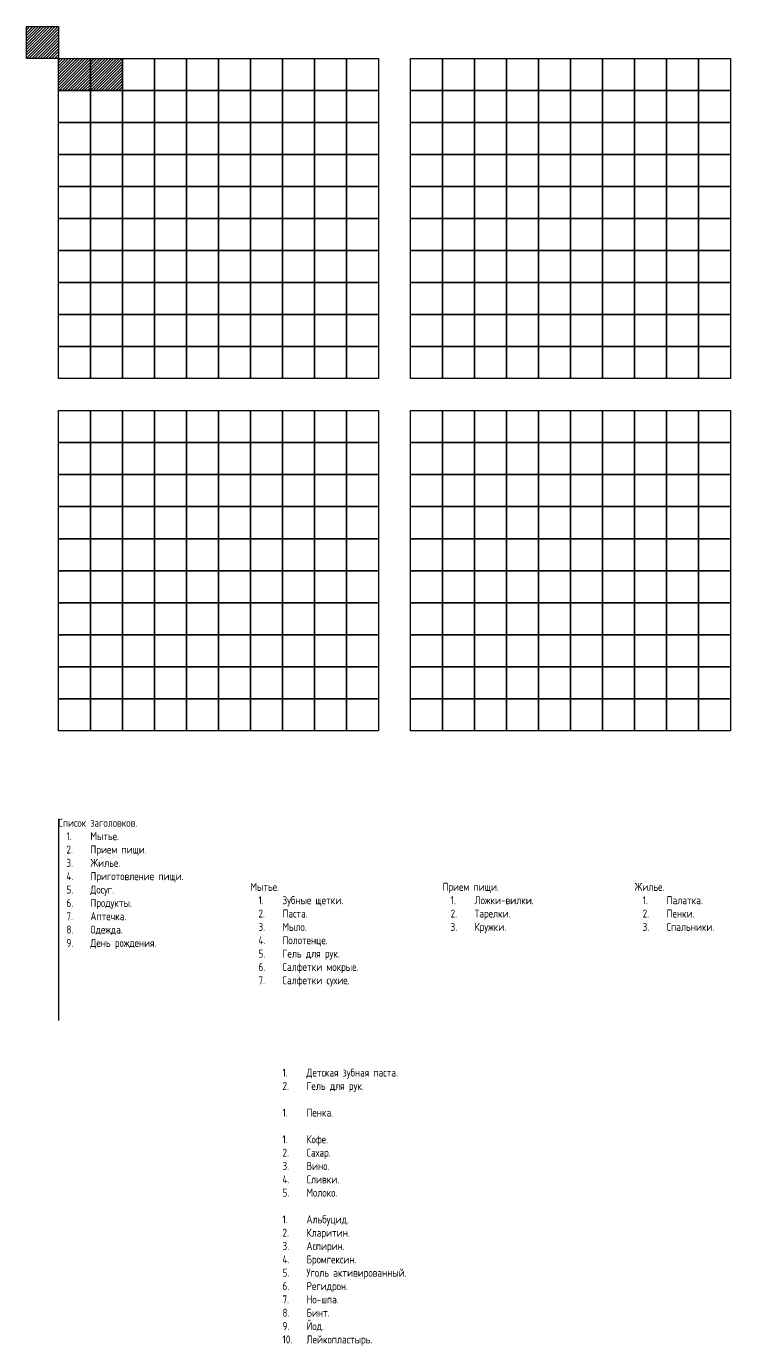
# Model space of a CAD drawing. Header units: millimetres. Extents: x -978 to 2856, y -2564 to 866.
# Drawn here: x 1756 to 1976, y 7 to 419 of the extents above; entities that cross this region are included whole.
import ezdxf

# ---------------------------------------------------------------- set-up
doc = ezdxf.new("R2010")
doc.units = ezdxf.units.MM
doc.header["$MEASUREMENT"] = 0
doc.styles.add('texxt', font='romans.shx', dxfattribs={"width": 0.8})

# ---------------------------------------------------------------- blocks, each defined once
blk = doc.blocks.new('Hour')
h = blk.add_hatch()
h.set_pattern_fill('ANSI31', color=256, scale=5)
h.set_pattern_definition([(45, (-1771, -377), (-0.44194174, 0.44194174), [])])
h.paths.add_polyline_path([(5, 10), (-5, 10), (-5, 0), (5, 0)])
blk.add_lwpolyline([(-5, 10), (5, 10), (5, 0), (-5, 0)], close=True)

msp = doc.modelspace()

# ---------------------------------------------------------------- linework, layer by layer
msp.add_line((1766, 171.5), (1766, 108.5))
for points in [[(1766, 409), (1776, 409), (1776, 399), (1766, 399)], [(1776, 409), (1786, 409), (1786, 399), (1776, 399)], [(1786, 409), (1796, 409), (1796, 399), (1786, 399)], [(1796, 409), (1806, 409), (1806, 399), (1796, 399)], [(1806, 409), (1816, 409), (1816, 399), (1806, 399)], [(1816, 409), (1826, 409), (1826, 399), (1816, 399)], [(1826, 409), (1836, 409), (1836, 399), (1826, 399)], [(1836, 409), (1846, 409), (1846, 399), (1836, 399)], [(1846, 409), (1856, 409), (1856, 399), (1846, 399)], [(1856, 409), (1866, 409), (1866, 399), (1856, 399)], [(1876, 409), (1886, 409), (1886, 399), (1876, 399)], [(1886, 409), (1896, 409), (1896, 399), (1886, 399)], [(1896, 409), (1906, 409), (1906, 399), (1896, 399)], [(1906, 409), (1916, 409), (1916, 399), (1906, 399)], [(1916, 409), (1926, 409), (1926, 399), (1916, 399)], [(1926, 409), (1936, 409), (1936, 399), (1926, 399)], [(1936, 409), (1946, 409), (1946, 399), (1936, 399)], [(1946, 409), (1956, 409), (1956, 399), (1946, 399)], [(1956, 409), (1966, 409), (1966, 399), (1956, 399)], [(1966, 409), (1976, 409), (1976, 399), (1966, 399)], [(1766, 399), (1776, 399), (1776, 389), (1766, 389)], [(1776, 399), (1786, 399), (1786, 389), (1776, 389)], [(1786, 399), (1796, 399), (1796, 389), (1786, 389)], [(1796, 399), (1806, 399), (1806, 389), (1796, 389)], [(1806, 399), (1816, 399), (1816, 389), (1806, 389)], [(1816, 399), (1826, 399), (1826, 389), (1816, 389)], [(1826, 399), (1836, 399), (1836, 389), (1826, 389)], [(1836, 399), (1846, 399), (1846, 389), (1836, 389)], [(1846, 399), (1856, 399), (1856, 389), (1846, 389)], [(1856, 399), (1866, 399), (1866, 389), (1856, 389)], [(1876, 399), (1886, 399), (1886, 389), (1876, 389)], [(1886, 399), (1896, 399), (1896, 389), (1886, 389)], [(1896, 399), (1906, 399), (1906, 389), (1896, 389)], [(1906, 399), (1916, 399), (1916, 389), (1906, 389)], [(1916, 399), (1926, 399), (1926, 389), (1916, 389)], [(1926, 399), (1936, 399), (1936, 389), (1926, 389)], [(1936, 399), (1946, 399), (1946, 389), (1936, 389)], [(1946, 399), (1956, 399), (1956, 389), (1946, 389)], [(1956, 399), (1966, 399), (1966, 389), (1956, 389)], [(1966, 399), (1976, 399), (1976, 389), (1966, 389)], [(1766, 389), (1776, 389), (1776, 379), (1766, 379)], [(1776, 389), (1786, 389), (1786, 379), (1776, 379)], [(1786, 389), (1796, 389), (1796, 379), (1786, 379)], [(1796, 389), (1806, 389), (1806, 379), (1796, 379)], [(1806, 389), (1816, 389), (1816, 379), (1806, 379)], [(1816, 389), (1826, 389), (1826, 379), (1816, 379)], [(1826, 389), (1836, 389), (1836, 379), (1826, 379)], [(1836, 389), (1846, 389), (1846, 379), (1836, 379)], [(1846, 389), (1856, 389), (1856, 379), (1846, 379)], [(1856, 389), (1866, 389), (1866, 379), (1856, 379)], [(1876, 389), (1886, 389), (1886, 379), (1876, 379)], [(1886, 389), (1896, 389), (1896, 379), (1886, 379)], [(1896, 389), (1906, 389), (1906, 379), (1896, 379)], [(1906, 389), (1916, 389), (1916, 379), (1906, 379)], [(1916, 389), (1926, 389), (1926, 379), (1916, 379)], [(1926, 389), (1936, 389), (1936, 379), (1926, 379)], [(1936, 389), (1946, 389), (1946, 379), (1936, 379)], [(1946, 389), (1956, 389), (1956, 379), (1946, 379)], [(1956, 389), (1966, 389), (1966, 379), (1956, 379)], [(1966, 389), (1976, 389), (1976, 379), (1966, 379)], [(1766, 379), (1776, 379), (1776, 369), (1766, 369)], [(1776, 379), (1786, 379), (1786, 369), (1776, 369)], [(1786, 379), (1796, 379), (1796, 369), (1786, 369)], [(1796, 379), (1806, 379), (1806, 369), (1796, 369)], [(1806, 379), (1816, 379), (1816, 369), (1806, 369)], [(1816, 379), (1826, 379), (1826, 369), (1816, 369)], [(1826, 379), (1836, 379), (1836, 369), (1826, 369)], [(1836, 379), (1846, 379), (1846, 369), (1836, 369)], [(1846, 379), (1856, 379), (1856, 369), (1846, 369)], [(1856, 379), (1866, 379), (1866, 369), (1856, 369)], [(1876, 379), (1886, 379), (1886, 369), (1876, 369)], [(1886, 379), (1896, 379), (1896, 369), (1886, 369)], [(1896, 379), (1906, 379), (1906, 369), (1896, 369)], [(1906, 379), (1916, 379), (1916, 369), (1906, 369)], [(1916, 379), (1926, 379), (1926, 369), (1916, 369)], [(1926, 379), (1936, 379), (1936, 369), (1926, 369)], [(1936, 379), (1946, 379), (1946, 369), (1936, 369)], [(1946, 379), (1956, 379), (1956, 369), (1946, 369)], [(1956, 379), (1966, 379), (1966, 369), (1956, 369)], [(1966, 379), (1976, 379), (1976, 369), (1966, 369)], [(1766, 369), (1776, 369), (1776, 359), (1766, 359)], [(1776, 369), (1786, 369), (1786, 359), (1776, 359)], [(1786, 369), (1796, 369), (1796, 359), (1786, 359)], [(1796, 369), (1806, 369), (1806, 359), (1796, 359)], [(1806, 369), (1816, 369), (1816, 359), (1806, 359)], [(1816, 369), (1826, 369), (1826, 359), (1816, 359)], [(1826, 369), (1836, 369), (1836, 359), (1826, 359)], [(1836, 369), (1846, 369), (1846, 359), (1836, 359)], [(1846, 369), (1856, 369), (1856, 359), (1846, 359)], [(1856, 369), (1866, 369), (1866, 359), (1856, 359)], [(1876, 369), (1886, 369), (1886, 359), (1876, 359)], [(1886, 369), (1896, 369), (1896, 359), (1886, 359)], [(1896, 369), (1906, 369), (1906, 359), (1896, 359)], [(1906, 369), (1916, 369), (1916, 359), (1906, 359)], [(1916, 369), (1926, 369), (1926, 359), (1916, 359)], [(1926, 369), (1936, 369), (1936, 359), (1926, 359)], [(1936, 369), (1946, 369), (1946, 359), (1936, 359)], [(1946, 369), (1956, 369), (1956, 359), (1946, 359)], [(1956, 369), (1966, 369), (1966, 359), (1956, 359)], [(1966, 369), (1976, 369), (1976, 359), (1966, 359)], [(1766, 359), (1776, 359), (1776, 349), (1766, 349)], [(1776, 359), (1786, 359), (1786, 349), (1776, 349)], [(1786, 359), (1796, 359), (1796, 349), (1786, 349)], [(1796, 359), (1806, 359), (1806, 349), (1796, 349)], [(1806, 359), (1816, 359), (1816, 349), (1806, 349)], [(1816, 359), (1826, 359), (1826, 349), (1816, 349)], [(1826, 359), (1836, 359), (1836, 349), (1826, 349)], [(1836, 359), (1846, 359), (1846, 349), (1836, 349)], [(1846, 359), (1856, 359), (1856, 349), (1846, 349)], [(1856, 359), (1866, 359), (1866, 349), (1856, 349)], [(1876, 359), (1886, 359), (1886, 349), (1876, 349)], [(1886, 359), (1896, 359), (1896, 349), (1886, 349)], [(1896, 359), (1906, 359), (1906, 349), (1896, 349)], [(1906, 359), (1916, 359), (1916, 349), (1906, 349)], [(1916, 359), (1926, 359), (1926, 349), (1916, 349)], [(1926, 359), (1936, 359), (1936, 349), (1926, 349)], [(1936, 359), (1946, 359), (1946, 349), (1936, 349)], [(1946, 359), (1956, 359), (1956, 349), (1946, 349)], [(1956, 359), (1966, 359), (1966, 349), (1956, 349)], [(1966, 359), (1976, 359), (1976, 349), (1966, 349)], [(1766, 349), (1776, 349), (1776, 339), (1766, 339)], [(1776, 349), (1786, 349), (1786, 339), (1776, 339)], [(1786, 349), (1796, 349), (1796, 339), (1786, 339)], [(1796, 349), (1806, 349), (1806, 339), (1796, 339)], [(1806, 349), (1816, 349), (1816, 339), (1806, 339)], [(1816, 349), (1826, 349), (1826, 339), (1816, 339)], [(1826, 349), (1836, 349), (1836, 339), (1826, 339)], [(1836, 349), (1846, 349), (1846, 339), (1836, 339)], [(1846, 349), (1856, 349), (1856, 339), (1846, 339)], [(1856, 349), (1866, 349), (1866, 339), (1856, 339)], [(1876, 349), (1886, 349), (1886, 339), (1876, 339)], [(1886, 349), (1896, 349), (1896, 339), (1886, 339)], [(1896, 349), (1906, 349), (1906, 339), (1896, 339)], [(1906, 349), (1916, 349), (1916, 339), (1906, 339)], [(1916, 349), (1926, 349), (1926, 339), (1916, 339)], [(1926, 349), (1936, 349), (1936, 339), (1926, 339)], [(1936, 349), (1946, 349), (1946, 339), (1936, 339)], [(1946, 349), (1956, 349), (1956, 339), (1946, 339)], [(1956, 349), (1966, 349), (1966, 339), (1956, 339)], [(1966, 349), (1976, 349), (1976, 339), (1966, 339)], [(1766, 339), (1776, 339), (1776, 329), (1766, 329)], [(1776, 339), (1786, 339), (1786, 329), (1776, 329)], [(1786, 339), (1796, 339), (1796, 329), (1786, 329)], [(1796, 339), (1806, 339), (1806, 329), (1796, 329)], [(1806, 339), (1816, 339), (1816, 329), (1806, 329)], [(1816, 339), (1826, 339), (1826, 329), (1816, 329)], [(1826, 339), (1836, 339), (1836, 329), (1826, 329)], [(1836, 339), (1846, 339), (1846, 329), (1836, 329)], [(1846, 339), (1856, 339), (1856, 329), (1846, 329)], [(1856, 339), (1866, 339), (1866, 329), (1856, 329)], [(1876, 339), (1886, 339), (1886, 329), (1876, 329)], [(1886, 339), (1896, 339), (1896, 329), (1886, 329)], [(1896, 339), (1906, 339), (1906, 329), (1896, 329)], [(1906, 339), (1916, 339), (1916, 329), (1906, 329)], [(1916, 339), (1926, 339), (1926, 329), (1916, 329)], [(1926, 339), (1936, 339), (1936, 329), (1926, 329)], [(1936, 339), (1946, 339), (1946, 329), (1936, 329)], [(1946, 339), (1956, 339), (1956, 329), (1946, 329)], [(1956, 339), (1966, 339), (1966, 329), (1956, 329)], [(1966, 339), (1976, 339), (1976, 329), (1966, 329)], [(1766, 329), (1776, 329), (1776, 319), (1766, 319)], [(1776, 329), (1786, 329), (1786, 319), (1776, 319)], [(1786, 329), (1796, 329), (1796, 319), (1786, 319)], [(1796, 329), (1806, 329), (1806, 319), (1796, 319)], [(1806, 329), (1816, 329), (1816, 319), (1806, 319)], [(1816, 329), (1826, 329), (1826, 319), (1816, 319)], [(1826, 329), (1836, 329), (1836, 319), (1826, 319)], [(1836, 329), (1846, 329), (1846, 319), (1836, 319)], [(1846, 329), (1856, 329), (1856, 319), (1846, 319)], [(1856, 329), (1866, 329), (1866, 319), (1856, 319)], [(1876, 329), (1886, 329), (1886, 319), (1876, 319)], [(1886, 329), (1896, 329), (1896, 319), (1886, 319)], [(1896, 329), (1906, 329), (1906, 319), (1896, 319)], [(1906, 329), (1916, 329), (1916, 319), (1906, 319)], [(1916, 329), (1926, 329), (1926, 319), (1916, 319)], [(1926, 329), (1936, 329), (1936, 319), (1926, 319)], [(1936, 329), (1946, 329), (1946, 319), (1936, 319)], [(1946, 329), (1956, 329), (1956, 319), (1946, 319)], [(1956, 329), (1966, 329), (1966, 319), (1956, 319)], [(1966, 329), (1976, 329), (1976, 319), (1966, 319)], [(1766, 319), (1776, 319), (1776, 309), (1766, 309)], [(1776, 319), (1786, 319), (1786, 309), (1776, 309)], [(1786, 319), (1796, 319), (1796, 309), (1786, 309)], [(1796, 319), (1806, 319), (1806, 309), (1796, 309)], [(1806, 319), (1816, 319), (1816, 309), (1806, 309)], [(1816, 319), (1826, 319), (1826, 309), (1816, 309)], [(1826, 319), (1836, 319), (1836, 309), (1826, 309)], [(1836, 319), (1846, 319), (1846, 309), (1836, 309)], [(1846, 319), (1856, 319), (1856, 309), (1846, 309)], [(1856, 319), (1866, 319), (1866, 309), (1856, 309)], [(1876, 319), (1886, 319), (1886, 309), (1876, 309)], [(1886, 319), (1896, 319), (1896, 309), (1886, 309)], [(1896, 319), (1906, 319), (1906, 309), (1896, 309)], [(1906, 319), (1916, 319), (1916, 309), (1906, 309)], [(1916, 319), (1926, 319), (1926, 309), (1916, 309)], [(1926, 319), (1936, 319), (1936, 309), (1926, 309)], [(1936, 319), (1946, 319), (1946, 309), (1936, 309)], [(1946, 319), (1956, 319), (1956, 309), (1946, 309)], [(1956, 319), (1966, 319), (1966, 309), (1956, 309)], [(1966, 319), (1976, 319), (1976, 309), (1966, 309)], [(1766, 299), (1776, 299), (1776, 289), (1766, 289)], [(1776, 299), (1786, 299), (1786, 289), (1776, 289)], [(1786, 299), (1796, 299), (1796, 289), (1786, 289)], [(1796, 299), (1806, 299), (1806, 289), (1796, 289)], [(1806, 299), (1816, 299), (1816, 289), (1806, 289)], [(1816, 299), (1826, 299), (1826, 289), (1816, 289)], [(1826, 299), (1836, 299), (1836, 289), (1826, 289)], [(1836, 299), (1846, 299), (1846, 289), (1836, 289)], [(1846, 299), (1856, 299), (1856, 289), (1846, 289)], [(1856, 299), (1866, 299), (1866, 289), (1856, 289)], [(1876, 299), (1886, 299), (1886, 289), (1876, 289)], [(1886, 299), (1896, 299), (1896, 289), (1886, 289)], [(1896, 299), (1906, 299), (1906, 289), (1896, 289)], [(1906, 299), (1916, 299), (1916, 289), (1906, 289)], [(1916, 299), (1926, 299), (1926, 289), (1916, 289)], [(1926, 299), (1936, 299), (1936, 289), (1926, 289)], [(1936, 299), (1946, 299), (1946, 289), (1936, 289)], [(1946, 299), (1956, 299), (1956, 289), (1946, 289)], [(1956, 299), (1966, 299), (1966, 289), (1956, 289)], [(1966, 299), (1976, 299), (1976, 289), (1966, 289)], [(1766, 289), (1776, 289), (1776, 279), (1766, 279)], [(1776, 289), (1786, 289), (1786, 279), (1776, 279)], [(1786, 289), (1796, 289), (1796, 279), (1786, 279)], [(1796, 289), (1806, 289), (1806, 279), (1796, 279)], [(1806, 289), (1816, 289), (1816, 279), (1806, 279)], [(1816, 289), (1826, 289), (1826, 279), (1816, 279)], [(1826, 289), (1836, 289), (1836, 279), (1826, 279)], [(1836, 289), (1846, 289), (1846, 279), (1836, 279)], [(1846, 289), (1856, 289), (1856, 279), (1846, 279)], [(1856, 289), (1866, 289), (1866, 279), (1856, 279)], [(1876, 289), (1886, 289), (1886, 279), (1876, 279)], [(1886, 289), (1896, 289), (1896, 279), (1886, 279)], [(1896, 289), (1906, 289), (1906, 279), (1896, 279)], [(1906, 289), (1916, 289), (1916, 279), (1906, 279)], [(1916, 289), (1926, 289), (1926, 279), (1916, 279)], [(1926, 289), (1936, 289), (1936, 279), (1926, 279)], [(1936, 289), (1946, 289), (1946, 279), (1936, 279)], [(1946, 289), (1956, 289), (1956, 279), (1946, 279)], [(1956, 289), (1966, 289), (1966, 279), (1956, 279)], [(1966, 289), (1976, 289), (1976, 279), (1966, 279)], [(1766, 279), (1776, 279), (1776, 269), (1766, 269)], [(1776, 279), (1786, 279), (1786, 269), (1776, 269)], [(1786, 279), (1796, 279), (1796, 269), (1786, 269)], [(1796, 279), (1806, 279), (1806, 269), (1796, 269)], [(1806, 279), (1816, 279), (1816, 269), (1806, 269)], [(1816, 279), (1826, 279), (1826, 269), (1816, 269)], [(1826, 279), (1836, 279), (1836, 269), (1826, 269)], [(1836, 279), (1846, 279), (1846, 269), (1836, 269)], [(1846, 279), (1856, 279), (1856, 269), (1846, 269)], [(1856, 279), (1866, 279), (1866, 269), (1856, 269)], [(1876, 279), (1886, 279), (1886, 269), (1876, 269)], [(1886, 279), (1896, 279), (1896, 269), (1886, 269)], [(1896, 279), (1906, 279), (1906, 269), (1896, 269)], [(1906, 279), (1916, 279), (1916, 269), (1906, 269)], [(1916, 279), (1926, 279), (1926, 269), (1916, 269)], [(1926, 279), (1936, 279), (1936, 269), (1926, 269)], [(1936, 279), (1946, 279), (1946, 269), (1936, 269)], [(1946, 279), (1956, 279), (1956, 269), (1946, 269)], [(1956, 279), (1966, 279), (1966, 269), (1956, 269)], [(1966, 279), (1976, 279), (1976, 269), (1966, 269)], [(1766, 269), (1776, 269), (1776, 259), (1766, 259)], [(1776, 269), (1786, 269), (1786, 259), (1776, 259)], [(1786, 269), (1796, 269), (1796, 259), (1786, 259)], [(1796, 269), (1806, 269), (1806, 259), (1796, 259)], [(1806, 269), (1816, 269), (1816, 259), (1806, 259)], [(1816, 269), (1826, 269), (1826, 259), (1816, 259)], [(1826, 269), (1836, 269), (1836, 259), (1826, 259)], [(1836, 269), (1846, 269), (1846, 259), (1836, 259)], [(1846, 269), (1856, 269), (1856, 259), (1846, 259)], [(1856, 269), (1866, 269), (1866, 259), (1856, 259)], [(1876, 269), (1886, 269), (1886, 259), (1876, 259)], [(1886, 269), (1896, 269), (1896, 259), (1886, 259)], [(1896, 269), (1906, 269), (1906, 259), (1896, 259)], [(1906, 269), (1916, 269), (1916, 259), (1906, 259)], [(1916, 269), (1926, 269), (1926, 259), (1916, 259)], [(1926, 269), (1936, 269), (1936, 259), (1926, 259)], [(1936, 269), (1946, 269), (1946, 259), (1936, 259)], [(1946, 269), (1956, 269), (1956, 259), (1946, 259)], [(1956, 269), (1966, 269), (1966, 259), (1956, 259)], [(1966, 269), (1976, 269), (1976, 259), (1966, 259)], [(1766, 259), (1776, 259), (1776, 249), (1766, 249)], [(1776, 259), (1786, 259), (1786, 249), (1776, 249)], [(1786, 259), (1796, 259), (1796, 249), (1786, 249)], [(1796, 259), (1806, 259), (1806, 249), (1796, 249)], [(1806, 259), (1816, 259), (1816, 249), (1806, 249)], [(1816, 259), (1826, 259), (1826, 249), (1816, 249)], [(1826, 259), (1836, 259), (1836, 249), (1826, 249)], [(1836, 259), (1846, 259), (1846, 249), (1836, 249)], [(1846, 259), (1856, 259), (1856, 249), (1846, 249)], [(1856, 259), (1866, 259), (1866, 249), (1856, 249)], [(1876, 259), (1886, 259), (1886, 249), (1876, 249)], [(1886, 259), (1896, 259), (1896, 249), (1886, 249)], [(1896, 259), (1906, 259), (1906, 249), (1896, 249)], [(1906, 259), (1916, 259), (1916, 249), (1906, 249)], [(1916, 259), (1926, 259), (1926, 249), (1916, 249)], [(1926, 259), (1936, 259), (1936, 249), (1926, 249)], [(1936, 259), (1946, 259), (1946, 249), (1936, 249)], [(1946, 259), (1956, 259), (1956, 249), (1946, 249)], [(1956, 259), (1966, 259), (1966, 249), (1956, 249)], [(1966, 259), (1976, 259), (1976, 249), (1966, 249)], [(1766, 249), (1776, 249), (1776, 239), (1766, 239)], [(1776, 249), (1786, 249), (1786, 239), (1776, 239)], [(1786, 249), (1796, 249), (1796, 239), (1786, 239)], [(1796, 249), (1806, 249), (1806, 239), (1796, 239)], [(1806, 249), (1816, 249), (1816, 239), (1806, 239)], [(1816, 249), (1826, 249), (1826, 239), (1816, 239)], [(1826, 249), (1836, 249), (1836, 239), (1826, 239)], [(1836, 249), (1846, 249), (1846, 239), (1836, 239)], [(1846, 249), (1856, 249), (1856, 239), (1846, 239)], [(1856, 249), (1866, 249), (1866, 239), (1856, 239)], [(1876, 249), (1886, 249), (1886, 239), (1876, 239)], [(1886, 249), (1896, 249), (1896, 239), (1886, 239)], [(1896, 249), (1906, 249), (1906, 239), (1896, 239)], [(1906, 249), (1916, 249), (1916, 239), (1906, 239)], [(1916, 249), (1926, 249), (1926, 239), (1916, 239)], [(1926, 249), (1936, 249), (1936, 239), (1926, 239)], [(1936, 249), (1946, 249), (1946, 239), (1936, 239)], [(1946, 249), (1956, 249), (1956, 239), (1946, 239)], [(1956, 249), (1966, 249), (1966, 239), (1956, 239)], [(1966, 249), (1976, 249), (1976, 239), (1966, 239)], [(1766, 239), (1776, 239), (1776, 229), (1766, 229)], [(1776, 239), (1786, 239), (1786, 229), (1776, 229)], [(1786, 239), (1796, 239), (1796, 229), (1786, 229)], [(1796, 239), (1806, 239), (1806, 229), (1796, 229)], [(1806, 239), (1816, 239), (1816, 229), (1806, 229)], [(1816, 239), (1826, 239), (1826, 229), (1816, 229)], [(1826, 239), (1836, 239), (1836, 229), (1826, 229)], [(1836, 239), (1846, 239), (1846, 229), (1836, 229)], [(1846, 239), (1856, 239), (1856, 229), (1846, 229)], [(1856, 239), (1866, 239), (1866, 229), (1856, 229)], [(1876, 239), (1886, 239), (1886, 229), (1876, 229)], [(1886, 239), (1896, 239), (1896, 229), (1886, 229)], [(1896, 239), (1906, 239), (1906, 229), (1896, 229)], [(1906, 239), (1916, 239), (1916, 229), (1906, 229)], [(1916, 239), (1926, 239), (1926, 229), (1916, 229)], [(1926, 239), (1936, 239), (1936, 229), (1926, 229)], [(1936, 239), (1946, 239), (1946, 229), (1936, 229)], [(1946, 239), (1956, 239), (1956, 229), (1946, 229)], [(1956, 239), (1966, 239), (1966, 229), (1956, 229)], [(1966, 239), (1976, 239), (1976, 229), (1966, 229)], [(1766, 229), (1776, 229), (1776, 219), (1766, 219)], [(1776, 229), (1786, 229), (1786, 219), (1776, 219)], [(1786, 229), (1796, 229), (1796, 219), (1786, 219)], [(1796, 229), (1806, 229), (1806, 219), (1796, 219)], [(1806, 229), (1816, 229), (1816, 219), (1806, 219)], [(1816, 229), (1826, 229), (1826, 219), (1816, 219)], [(1826, 229), (1836, 229), (1836, 219), (1826, 219)], [(1836, 229), (1846, 229), (1846, 219), (1836, 219)], [(1846, 229), (1856, 229), (1856, 219), (1846, 219)], [(1856, 229), (1866, 229), (1866, 219), (1856, 219)], [(1876, 229), (1886, 229), (1886, 219), (1876, 219)], [(1886, 229), (1896, 229), (1896, 219), (1886, 219)], [(1896, 229), (1906, 229), (1906, 219), (1896, 219)], [(1906, 229), (1916, 229), (1916, 219), (1906, 219)], [(1916, 229), (1926, 229), (1926, 219), (1916, 219)], [(1926, 229), (1936, 229), (1936, 219), (1926, 219)], [(1936, 229), (1946, 229), (1946, 219), (1936, 219)], [(1946, 229), (1956, 229), (1956, 219), (1946, 219)], [(1956, 229), (1966, 229), (1966, 219), (1956, 219)], [(1966, 229), (1976, 229), (1976, 219), (1966, 219)], [(1766, 219), (1776, 219), (1776, 209), (1766, 209)], [(1776, 219), (1786, 219), (1786, 209), (1776, 209)], [(1786, 219), (1796, 219), (1796, 209), (1786, 209)], [(1796, 219), (1806, 219), (1806, 209), (1796, 209)], [(1806, 219), (1816, 219), (1816, 209), (1806, 209)], [(1816, 219), (1826, 219), (1826, 209), (1816, 209)], [(1826, 219), (1836, 219), (1836, 209), (1826, 209)], [(1836, 219), (1846, 219), (1846, 209), (1836, 209)], [(1846, 219), (1856, 219), (1856, 209), (1846, 209)], [(1856, 219), (1866, 219), (1866, 209), (1856, 209)], [(1876, 219), (1886, 219), (1886, 209), (1876, 209)], [(1886, 219), (1896, 219), (1896, 209), (1886, 209)], [(1896, 219), (1906, 219), (1906, 209), (1896, 209)], [(1906, 219), (1916, 219), (1916, 209), (1906, 209)], [(1916, 219), (1926, 219), (1926, 209), (1916, 209)], [(1926, 219), (1936, 219), (1936, 209), (1926, 209)], [(1936, 219), (1946, 219), (1946, 209), (1936, 209)], [(1946, 219), (1956, 219), (1956, 209), (1946, 209)], [(1956, 219), (1966, 219), (1966, 209), (1956, 209)], [(1966, 219), (1976, 219), (1976, 209), (1966, 209)], [(1766, 209), (1776, 209), (1776, 199), (1766, 199)], [(1776, 209), (1786, 209), (1786, 199), (1776, 199)], [(1786, 209), (1796, 209), (1796, 199), (1786, 199)], [(1796, 209), (1806, 209), (1806, 199), (1796, 199)], [(1806, 209), (1816, 209), (1816, 199), (1806, 199)], [(1816, 209), (1826, 209), (1826, 199), (1816, 199)], [(1826, 209), (1836, 209), (1836, 199), (1826, 199)], [(1836, 209), (1846, 209), (1846, 199), (1836, 199)], [(1846, 209), (1856, 209), (1856, 199), (1846, 199)], [(1856, 209), (1866, 209), (1866, 199), (1856, 199)], [(1876, 209), (1886, 209), (1886, 199), (1876, 199)], [(1886, 209), (1896, 209), (1896, 199), (1886, 199)], [(1896, 209), (1906, 209), (1906, 199), (1896, 199)], [(1906, 209), (1916, 209), (1916, 199), (1906, 199)], [(1916, 209), (1926, 209), (1926, 199), (1916, 199)], [(1926, 209), (1936, 209), (1936, 199), (1926, 199)], [(1936, 209), (1946, 209), (1946, 199), (1936, 199)], [(1946, 209), (1956, 209), (1956, 199), (1946, 199)], [(1956, 209), (1966, 209), (1966, 199), (1956, 199)], [(1966, 209), (1976, 209), (1976, 199), (1966, 199)]]:
    msp.add_lwpolyline(points, close=True)

# ---------------------------------------------------------------- block references
for p in [(1761, 409), (1771, 399), (1781, 399)]:
    msp.add_blockref('Hour', p)

# ---------------------------------------------------------------- texts
at = {"char_height": 2.5, "attachment_point": 1, "style": 'texxt'}
for s, insert in [('Список заголовков.\\P\\pi-7.5,l10,t10;1.^IМытье.\\P2.^IПрием пищи.\\P3.^IЖилье.\\P4.^IПриготовление пищи.\\P5.^IДосуг.\\P6.^IПродукты.\\P7.^IАптечка.\\P8.^IОдежда.\\P9.^IДень рождения.', (1766, 171.5)), ('Мытье.\\P\\pi-7.5,l10,t10;1.^IЗубные щетки.\\P2.^IПаста. \\P3.^IМыло.\\P4.^IПолотенце.\\P5.^IГель для рук.\\P6.^IСалфетки мокрые.\\P7.^IСалфетки сухие.', (1826, 151.5)), ('Прием пищи.\\P\\pi-7.5,l10,t10;1.^IЛожки-вилки.\\P2.^IТарелки.\\P3.^IКружки.', (1886, 151.5)), ('Жилье.\\P\\pi-7.5,l10,t10;1.^IПалатка.\\P2.^IПенки.\\P3.^IСпальники.', (1946, 151.5)), ('\\pi-7.5,l10,t10;1.^IДетская зубная паста.\\P2.^IГель для рук.\\P\\pi0,l0,tz;\\P\\pi-7.5,l10,t10;1.^IПенка.\\P\\pi0,l0,tz;\\P\\pi-7.5,l10,t10;1.^IКофе.\\P2.^IСахар.\\P3.^IВино.\\P4.^IСливки.\\P5.^IМолоко.\\P\\pi0,l0,tz;\\P\\pi-7.5,l10,t10;1.^IАльбуцид.\\P2.^IКларитин.\\P3.^IАспирин.\\P4.^IБромгексин.\\P5.^IУголь активированный.\\P6.^IРегидрон.\\P7.^IНо-шпа.\\P8.^IБинт.\\P9.^IЙод.\\P10.^IЛейкопластырь.', (1833.5, 93.5))]:
    msp.add_mtext_dynamic_manual_height_columns(s, width=134.7299, gutter_width=20, heights=[0], dxfattribs=dict(at, insert=insert))

doc.saveas('drawing.dxf')
